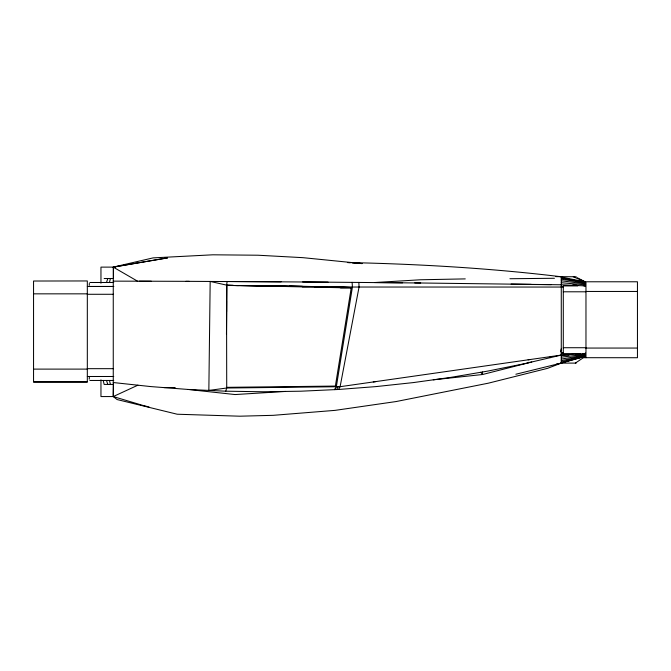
<?xml version="1.0" encoding="UTF-8"?>
<svg xmlns="http://www.w3.org/2000/svg" width="671" height="671" viewBox="0 0 671 671"><rect width="100%" height="100%" fill="white"/><g stroke="black" fill="none" stroke-linecap="round" stroke-linejoin="round"><path stroke-width="1.01" d="M226.572 311.721L226.546 301.128M226.463 334.208L227.1 285.234L233.105 285.41M175.114 388.45L175.123 387.561L164.101 387.603M373.286 381.95L375.961 381.573M511.084 284.068L531.214 284.345M528.102 359.824L529.679 359.597M527.859 362.902L527.892 362.407L529.931 362.415M550.136 357.693L550.203 356.67M113.256 382.537L150.656 386.571L188.157 389.457L225.724 391.193L226.723 388.014L226.513 285.435L227.15 281.501L328.069 282.139M334.93 388.912L334.812 389.641L336.339 386.739L352.418 287.029L352.116 282.34M336.339 386.739L335.383 386.077L351.21 287.943L352.418 287.029L563.363 287.054M109.474 282.491L110.405 278.515M560.52 351.805L561.275 348.777M89.344 283.439L89.251 285.326M89.344 377.261L89.251 379.149M106.496 282.491L107.813 278.515M336.649 389.557L338.226 386.714M225.724 391.193L263.326 391.772L300.927 391.201L338.494 389.474L340.105 386.697L359.044 287.087L358.859 282.39M575.357 363.103L585.322 356.41L585.322 352.98M137.874 385.196L113.256 396.561L100.96 396.561L100.96 379.861M235.001 285.51L314.649 286.551L314.892 287.154L327.238 286.71L327.49 287.431L339.828 286.869L351.713 287.565L340.583 287.716M583.418 353.902L585.322 353.6L561.275 355.085L340.105 386.697L226.723 388.014L208.849 390.413L210.174 281.434L227.1 285.234M561.275 362.826L585.322 356.309L561.275 363.103L515.856 374.242M531.742 361.988L482.541 374.519L433.273 379.82M561.275 362.03L585.322 356.033M100.96 283.229L100.96 267.117L113.256 267.117L153.122 257.882L212.824 254.804L258.033 255.223L302.898 257.664L362.139 263.586L352.309 262.873M561.275 360.713L585.322 355.571M556.217 364.185L561.275 363.103L576.204 363.103M137.555 281.191L113.256 267.117L167.507 257.899L113.256 267.117L113.256 396.561L117.073 399.547L177.194 414.225L239.807 416.196L273.273 415.324L335.081 410.367L396.083 401.552L488.303 383.191L547.57 368.337L561.275 363.103L561.275 276.762C490.3 268.182 418.863 264.038 347.402 262.52L350.346 262.73M561.275 359.094L585.322 355.009M577.303 354.59L580.314 354.221M582.319 353.978L585.322 353.6M561.275 357.157L585.322 354.33M575.995 354.632L580.138 354.171M338.494 389.474L375.995 386.597L413.386 382.579L450.652 377.404L487.742 371.097L524.63 363.657L561.275 355.085L568.958 355.085M285.578 391.436L235.11 394.556L188.157 389.457M302.864 286.4L289.469 286.232L302.067 286.425L302.294 286.878L314.649 286.551M465.263 278.893L420.465 279.773L374.611 282.533L402.6 282.801M561.275 353.298L563.363 353.273M351.713 287.565L340.08 287.7L339.828 286.869M226.764 387.343L335.383 386.077M509.935 278.733L554.431 278.272M576.204 276.762L555.672 276.637M104.148 278.515L113.424 278.515M89.83 282.491L113.751 282.491M577.723 285.913L563.296 285.913L563.296 353.6L579.786 353.6M87.322 286.458L113.751 286.458M89.738 286.492L113.676 286.492M585.968 291.457L637.45 291.457M563.296 291.793L585.968 291.793M33.55 293.839L87.322 293.839M87.322 294.284L113.525 294.284M563.296 347.721L585.968 347.721M585.968 348.056L637.45 348.056M561.275 352.803L563.363 352.803M583.678 357.693L637.45 357.727L637.45 281.778L585.968 281.778L585.968 357.727M87.322 368.673L113.525 368.673M33.55 369.109L87.322 369.109M87.322 376.49L113.751 376.49M89.83 380.465L113.751 380.465M33.55 381.925L87.322 381.925L87.322 280.956L33.55 281.023L33.55 381.975L87.322 381.975M113.424 384.433L104.148 384.433L103.217 380.465M113.256 281.141L151.285 281.216M139.191 281.191L189.256 281.342M185.892 281.334L281.115 281.812M531.206 284.504L551.252 284.63M278.364 286.358L289.587 286.425L276.88 286.072M302.629 281.946L420.683 282.986M561.275 286.559L563.363 286.584M414.745 282.919L561.275 284.772L585.322 285.913L583.418 285.687M226.513 285.435L352.418 287.029M113.256 267.117L115.353 267.159M233.357 285.368L226.806 285.334L237.651 285.578M239.321 285.502L351.21 287.943M236.108 285.502L239.102 285.594M572.883 284.865L577.026 285.217M561.275 282.701L585.322 284.873M561.275 280.763L585.322 283.908M561.275 279.144L585.322 283.103L561.275 277.836L585.322 282.441M561.275 277.031L585.322 281.904L585.322 286.567M144.248 405.687L149.247 407.154M144.634 405.947L113.256 396.561L113.5 384.047M573.302 276.762L585.322 281.904L577.169 277.693M480.805 372.279L482.541 374.519L482.508 371.986M561.031 355.144L561.275 355.664M106.496 380.465L107.813 384.433M109.474 380.465L110.405 384.433M113.5 267.117L113.5 278.599"/></g></svg>
